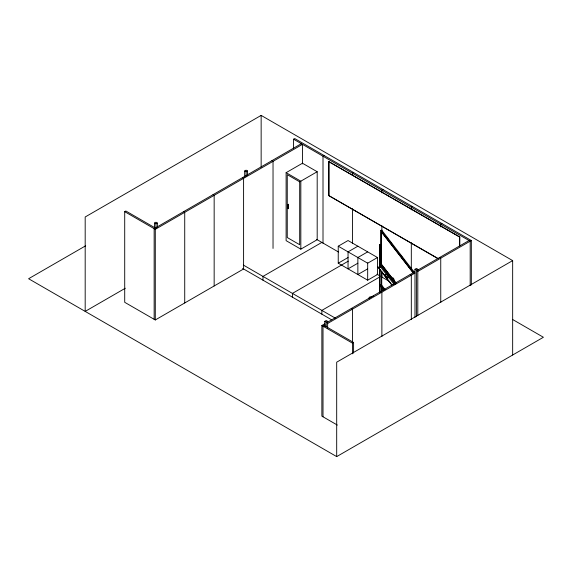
<?xml version="1.0" encoding="UTF-8"?>
<svg xmlns="http://www.w3.org/2000/svg" width="572" height="572" viewBox="0 0 572 572"><rect width="100%" height="100%" fill="white"/><g stroke="black" fill="none" stroke-linecap="round" stroke-linejoin="round"><path stroke-width="0.86" d="M381.217 247.09L381.217 247.454L380.587 246.704M512.655 355.019L512.655 260.603L261.147 115.394L85.185 216.981L85.185 311.397L125.311 288.231M242.449 177.677L243.593 178.335L243.593 268.976L155.291 319.962L124.71 302.309L124.71 211.669L125.854 211.004L155.291 227.999M85.678 245.781L28.6 278.728L336.693 456.606L543.4 337.265L512.512 319.433M293.572 148.098L293.572 139.21L294.716 138.553L471.328 240.519L471.328 284.949M154.519 228.371L154.519 223.023L155.927 222.215L157.35 223.037L157.35 227.484M244.694 177.198L244.694 170.964L246.096 170.156L247.519 170.971L247.519 175.425M154.519 223.023L155.941 223.845L157.35 223.037M244.694 170.964L246.117 171.786L247.519 170.971M301.322 143.686L154.147 228.664L154.147 319.298M124.71 211.669L155.291 229.322L302.466 144.351L302.466 163.899M286.114 172.672L302.466 163.234L317.188 171.729L317.188 239.711L300.829 249.149L286.114 240.655L286.114 172.672L300.829 181.174L317.188 171.729M324.152 155.548L323.008 156.206L323.008 243.293M438.066 258.701L328.793 195.61L328.793 161.626L459.781 237.058L459.781 245.774M288.567 204.962L287.916 204.583L287.916 208.365L288.567 207.986M353.589 172.544L352.445 173.202L352.445 174.982M328.793 195.61L438.231 258.608M383.026 189.539L381.882 190.197L381.882 192.864M321.864 242.406L262.991 276.398L262.991 280.173M338.238 246.196L348.048 240.533L377.484 257.529L377.484 274.524L367.674 280.187L338.238 263.192L338.238 246.196L367.674 263.192L377.484 257.529M412.462 206.528L411.318 207.193L411.318 209.86M348.048 251.866L357.865 246.196M338.238 263.192L348.048 257.529M348.241 261.168L292.428 293.393L292.428 297.168M357.865 257.529L367.674 251.866M357.865 263.192L348.048 268.861L348.048 251.58M441.899 223.523L440.747 224.188L440.747 226.855M367.674 268.861L357.865 274.524L357.865 257.243M379.972 276.841L321.864 310.389L321.864 314.164M328.793 161.626L459.781 237.058M324.803 326.683L324.803 321.335L326.212 320.527L327.634 321.35L327.634 328.471M414.979 317.374L414.979 269.276L416.387 268.468L417.81 269.29L417.81 315.608M324.803 321.335L326.226 322.158L327.634 321.35M414.979 269.276L416.402 270.098L417.81 269.29M337.351 425.075L321.864 416.13L321.864 325.489L324.882 323.752M327.148 322.444L414.7 271.893M416.967 270.585L469.04 240.519M325.275 324.846L323.008 326.154L323.008 416.795M327.534 323.537L415.086 272.994M417.353 271.686L471.328 240.519M321.864 325.489L352.445 343.15L353.589 342.485L353.589 353.153M512.655 260.603L336.693 362.19L336.693 456.606M395.424 283.262L380.852 264.364L380.852 230.373L381.696 230.158L414.614 272.644M395.938 283.083L381.231 264.092L381.231 231.617L413.506 273.08M379.565 266.995L379.565 244.737L381.259 244.301M381.231 264.092L396.067 283.054M386.979 275.175L380.466 266.767L380.466 265.258L381.309 265.036M391.87 285.156L377.756 266.931L378.349 267.31L380.466 266.767M385.063 274.839L386.858 274.374L388.631 276.662L388.631 277.692L386.836 278.156L386.836 277.127L385.063 274.839L385.063 275.868M386.836 277.127L388.631 276.662M383.719 290.612L380.466 286.408L380.466 284.899L381.309 284.677L385.106 289.582M380.466 286.408L381.309 286.186L381.259 271.9M369.226 298.777L369.226 297.261L373.537 296.153M371.421 297.426L369.698 297.876L369.226 297.261M293.572 139.21L470.184 241.184L470.184 285.614M271.886 160.682L273.03 161.347L273.03 248.427M439.603 257.514L440.747 258.172L440.747 302.609M410.167 274.51L411.318 275.168L411.318 319.598M287.916 208.365L288.567 208.744L288.567 204.211M316.581 239.361L338.467 251.995M376.962 274.217L379.98 275.961M381.488 276.834L389.039 281.195M213.013 194.673L214.157 195.331L214.157 285.971M380.738 291.505L381.882 292.163L381.882 336.593M183.576 211.669L184.727 212.326L184.727 302.967M351.301 308.501L352.445 309.159L352.445 342.042M243.365 265.072L335.449 318.232M242.614 268.411L331.674 319.827M324.152 325.489L353.589 342.485M385.092 275.911L386.872 278.114M386.979 237.73L388.066 239.132M389.16 240.54L392.428 244.759M400.6 255.312L404.418 260.231M412.591 270.785L414.221 272.894M389.031 240.576L390.118 241.977M400.471 255.341L402.109 257.457M412.462 270.821L413.549 272.222M380.852 230.373L413.771 272.858M381.231 231.617L413.377 273.116M379.565 244.737L380.037 245.352L380.037 267.603M380.909 246.46L381.452 247.118M380.802 246.46L381.452 247.304M380.695 246.511L381.381 247.397L380.652 246.553M392.971 277.942L394.058 279.35M392.842 277.978L393.936 279.386M380.466 265.258L395.123 284.177M388.066 276.576L394.036 284.291M378.349 267.31L391.927 284.835M380.466 284.899L384.262 289.804M459.616 237.158L459.616 245.867M416.402 270.098L416.402 316.416M411.318 242.735L411.318 269.398M381.882 225.74L381.882 231.074M381.882 271.95L381.882 277.284M381.731 271.621L381.731 291.205M381.352 231.581L381.352 264.064M381.259 287.923L381.259 291.484M380.037 269.383L380.037 292.528M379.565 268.776L379.565 292.814M367.674 262.913L367.674 280.187M352.445 208.744L352.445 243.4M352.445 343.15L352.445 353.811M328.95 161.526L328.95 195.517M326.226 322.158L326.226 326.612M300.829 181.174L300.829 249.149M261.147 115.394L261.147 167.053M246.117 171.786L246.117 176.24M155.941 223.845L155.941 228.299M155.291 229.322L155.291 319.962M299.685 181.832L287.258 174.653L287.258 237.537L299.685 244.716L299.685 181.832"/></g></svg>
